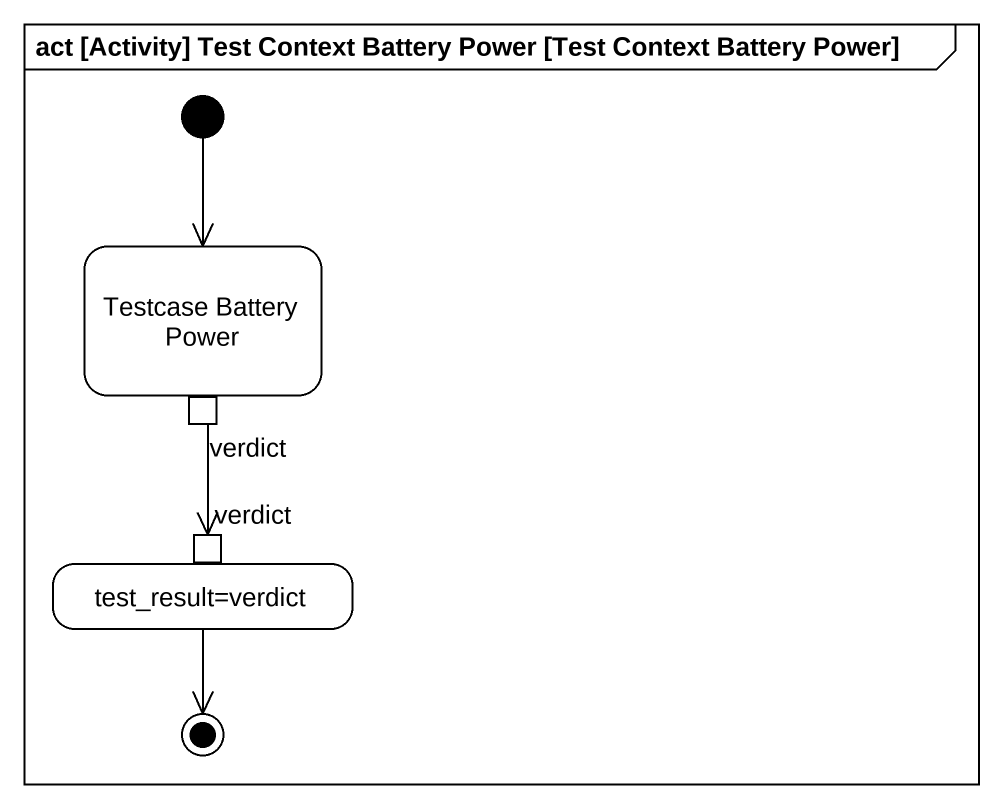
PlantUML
@startuml
mainframe act [Activity] Test Context Battery Power [Test Context Battery Power]
hide empty description
state "Testcase Battery Power" as Testcase_Battery_Power {
  state verdict <<outputPin>>
}
state "test_result=verdict" as test_result_verdict {
  state "verdict" as verdict_2 <<inputPin>>
}
[*] --> Testcase_Battery_Power
verdict --> verdict_2
test_result_verdict --> [*]
@enduml
